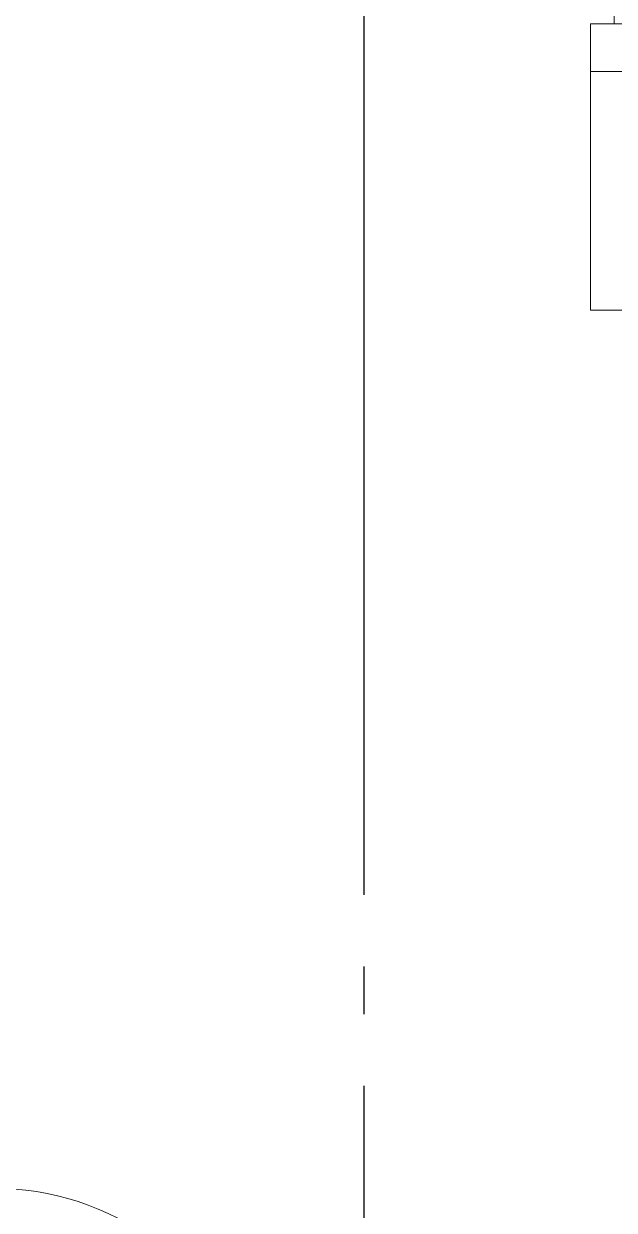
# Model space of a CAD drawing. Header units: inches. Extents: x -19662 to 10260, y -11808 to 5048.
# Drawn here: x -5463 to -4226, y -1324 to 1161 of the extents above; entities that cross this region are included whole.
import ezdxf

# ---------------------------------------------------------------- set-up
doc = ezdxf.new("R2010")
doc.units = ezdxf.units.IN
doc.header["$MEASUREMENT"] = 0
doc.linetypes.add('CONTI', pattern=[0])
doc.linetypes.add('GOST2.303 5', pattern=[24, 20, -1.5, 1, -1.5])
doc.layers.add('axis_dim', color=40, linetype='CONTI')
doc.layers.add('doors_windows', color=4, linetype='Continuous', lineweight=5)
doc.layers.add('furniture', color=36, linetype='Continuous', lineweight=0)

# ---------------------------------------------------------------- blocks, each defined once
blk = doc.blocks.new('dsgdf')
at = {"color": 0, "lineweight": 0, "ltscale": 100}
blk.add_arc((152272.1, 48165.9), 561.9, 265.0116, 301.7996, dxfattribs=at)

msp = doc.modelspace()

# ---------------------------------------------------------------- linework, layer by layer
at = {"layer": 'axis_dim', "linetype": 'GOST2.303 5', "lineweight": 25, "ltscale": 100}
msp.add_lwpolyline([(-4750.6, 1336), (-4750.6, -2264)], dxfattribs=at)
at = {"layer": 'doors_windows', "lineweight": 20, "ltscale": 50}
msp.add_lwpolyline([(-4225.6, 1511), (-3625.6, 1511), (-3625.6, 1161), (-4225.6, 1161)], close=True, dxfattribs=at)
at = {"layer": 'furniture'}
for points in [[(-2345.6, -1264), (-2345.6, 1161), (-4275.6, 1161), (-4275.6, 561), (-2945.6, 560.9), (-2945.6, -1263.9), (-2345.6, -1263.9)], [(-4275.6, 1061), (-4275.6, 1061), (-2445.6, 1061), (-2445.6, -1263.9)]]:
    msp.add_lwpolyline(points, dxfattribs=at)

# ---------------------------------------------------------------- block references
at = {"layer": 'doors_windows', "color": 0, "linetype": 'ByBlock', "lineweight": 9, "extrusion": (0, 0, -1), "zscale": -1, "rotation": 180}
msp.add_blockref('dsgdf', (157794.8, 46325.2), dxfattribs=at)

doc.saveas('drawing.dxf')
